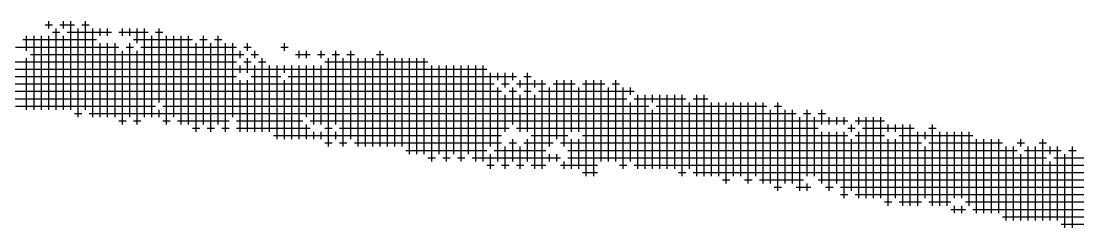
# Model space of a CAD drawing. Header units: feet. Extents: x 0 to 504600, y 0 to 356400.
# Drawn here: x 318799 to 319613, y 16131 to 16290 of the extents above; entities that cross this region are included whole.
import ezdxf

# ---------------------------------------------------------------- set-up
doc = ezdxf.new("R2010")
doc.units = ezdxf.units.FT
doc.header["$LTSCALE"] = 600
doc.header["$MEASUREMENT"] = 0
doc.layers.add('CX-COMM', color=3, linetype='CONTINUOUS')

msp = doc.modelspace()

# ---------------------------------------------------------------- linework, layer by layer
at = {"layer": 'CX-COMM'}
for p, q in [((318820.22, 16284.57, 14725.57), (318820.22, 16290.24, 14725.57)), ((318831.56, 16284.57, 14725.57), (318831.56, 16290.24, 14725.57)), ((318837.23, 16222.2, 14725.57), (318837.23, 16290.24, 14725.57)), ((318848.57, 16222.2, 14725.57), (318848.57, 16290.24, 14725.57)), ((318817.39, 16287.4, 14725.57), (318823.06, 16287.4, 14725.57)), ((318823.06, 16281.73, 14725.57), (318828.73, 16281.73, 14725.57)), ((318825.89, 16222.2, 14725.57), (318825.89, 16284.57, 14725.57)), ((318828.73, 16287.4, 14725.57), (318840.07, 16287.4, 14725.57)), ((318834.4, 16281.73, 14725.57), (318868.42, 16281.73, 14725.57)), ((318842.9, 16216.53, 14725.57), (318842.9, 16284.57, 14725.57)), ((318845.74, 16287.4, 14725.57), (318851.41, 16287.4, 14725.57)), ((318854.24, 16216.53, 14725.57), (318854.24, 16284.57, 14725.57)), ((318859.91, 16278.9, 14725.57), (318859.91, 16284.57, 14725.57)), ((318865.58, 16278.9, 14725.57), (318865.58, 16284.57, 14725.57)), ((318874.09, 16281.73, 14725.57), (318896.77, 16281.73, 14725.57)), ((318876.92, 16278.9, 14725.57), (318876.92, 16284.57, 14725.57)), ((318882.59, 16278.9, 14725.57), (318882.59, 16284.57, 14725.57)), ((318888.26, 16273.23, 14725.57), (318888.26, 16284.57, 14725.57)), ((318893.93, 16216.53, 14725.57), (318893.93, 16284.57, 14725.57)), ((318902.44, 16281.73, 14725.57), (318908.11, 16281.73, 14725.57)), ((318905.27, 16227.87, 14725.57), (318905.27, 16284.57, 14725.57)), ((318800.38, 16276.06, 14725.57), (318857.08, 16276.06, 14725.57)), ((318803.21, 16267.56, 14725.57), (318803.21, 16278.9, 14725.57)), ((318808.88, 16222.2, 14725.57), (318808.88, 16278.9, 14725.57)), ((318814.55, 16222.2, 14725.57), (318814.55, 16278.9, 14725.57)), ((318820.22, 16222.2, 14725.57), (318820.22, 16278.9, 14725.57)), ((318831.56, 16222.2, 14725.57), (318831.56, 16278.9, 14725.57)), ((318859.91, 16216.53, 14725.57), (318859.91, 16273.23, 14725.57)), ((318865.58, 16216.53, 14725.57), (318865.58, 16273.23, 14725.57)), ((318871.25, 16216.53, 14725.57), (318871.25, 16273.23, 14725.57)), ((318882.59, 16216.53, 14725.57), (318882.59, 16273.23, 14725.57)), ((318885.43, 16276.06, 14725.57), (318930.79, 16276.06, 14725.57)), ((318899.6, 16216.53, 14725.57), (318899.6, 16278.9, 14725.57)), ((318910.94, 16210.86, 14725.57), (318910.94, 16278.9, 14725.57)), ((318916.61, 16216.53, 14725.57), (318916.61, 16278.9, 14725.57)), ((318922.28, 16210.86, 14725.57), (318922.28, 16278.9, 14725.57)), ((318927.95, 16210.86, 14725.57), (318927.95, 16278.9, 14725.57)), ((318933.62, 16205.19, 14725.57), (318933.62, 16273.23, 14725.57)), ((318936.46, 16276.06, 14725.57), (318942.13, 16276.06, 14725.57)), ((318939.29, 16210.86, 14725.57), (318939.29, 16278.9, 14725.57)), ((318944.96, 16205.19, 14725.57), (318944.96, 16273.23, 14725.57)), ((318947.8, 16276.06, 14725.57), (318953.47, 16276.06, 14725.57)), ((318950.63, 16210.86, 14725.57), (318950.63, 16278.9, 14725.57)), ((318956.3, 16205.19, 14725.57), (318956.3, 16273.23, 14725.57)), ((318961.97, 16216.53, 14725.57), (318961.97, 16273.23, 14725.57)), ((318973.31, 16267.56, 14725.57), (318973.31, 16273.23, 14725.57)), ((319001.66, 16267.56, 14725.57), (319001.66, 16273.23, 14725.57)), ((318794.71, 16270.39, 14725.57), (318874.09, 16270.39, 14725.57)), ((318876.92, 16210.86, 14725.57), (318876.92, 16267.56, 14725.57)), ((318879.76, 16270.39, 14725.57), (318885.43, 16270.39, 14725.57)), ((318888.26, 16210.86, 14725.57), (318888.26, 16267.56, 14725.57)), ((318891.1, 16270.39, 14725.57), (318964.81, 16270.39, 14725.57)), ((318967.64, 16261.89, 14725.57), (318967.64, 16267.56, 14725.57)), ((318970.48, 16270.39, 14725.57), (318976.15, 16270.39, 14725.57)), ((318978.98, 16261.89, 14725.57), (318978.98, 16267.56, 14725.57)), ((318998.83, 16270.39, 14725.57), (319004.5, 16270.39, 14725.57)), ((319013, 16261.89, 14725.57), (319013, 16267.56, 14725.57)), ((319018.67, 16261.89, 14725.57), (319018.67, 16267.56, 14725.57)), ((319030.01, 16261.89, 14725.57), (319030.01, 16267.56, 14725.57)), ((319041.35, 16210.86, 14725.57), (319041.35, 16267.56, 14725.57)), ((319052.69, 16199.52, 14725.57), (319052.69, 16267.56, 14725.57)), ((319075.37, 16193.85, 14725.57), (319075.37, 16267.56, 14725.57)), ((318550.9, 16259.05, 14725.57), (318964.81, 16259.05, 14725.57)), ((318803.21, 16222.2, 14725.57), (318803.21, 16261.89, 14725.57)), ((318806.05, 16264.72, 14725.57), (318970.48, 16264.72, 14725.57)), ((318970.48, 16259.05, 14725.57), (318976.15, 16259.05, 14725.57)), ((318973.31, 16250.55, 14725.57), (318973.31, 16261.89, 14725.57)), ((318976.15, 16264.72, 14725.57), (318981.82, 16264.72, 14725.57)), ((318981.82, 16259.05, 14725.57), (318987.49, 16259.05, 14725.57)), ((318984.65, 16205.19, 14725.57), (318984.65, 16261.89, 14725.57)), ((319010.17, 16264.72, 14725.57), (319021.51, 16264.72, 14725.57)), ((319027.18, 16264.72, 14725.57), (319032.85, 16264.72, 14725.57)), ((319032.85, 16259.05, 14725.57), (319112.23, 16259.05, 14725.57)), ((319035.68, 16193.85, 14725.57), (319035.68, 16261.89, 14725.57)), ((319038.52, 16264.72, 14725.57), (319044.19, 16264.72, 14725.57)), ((319047.02, 16193.85, 14725.57), (319047.02, 16261.89, 14725.57)), ((319049.86, 16264.72, 14725.57), (319055.53, 16264.72, 14725.57)), ((319058.36, 16193.85, 14725.57), (319058.36, 16261.89, 14725.57)), ((319064.03, 16193.85, 14725.57), (319064.03, 16261.89, 14725.57)), ((319069.7, 16193.85, 14725.57), (319069.7, 16261.89, 14725.57)), ((319072.54, 16264.72, 14725.57), (319078.21, 16264.72, 14725.57)), ((319081.04, 16193.85, 14725.57), (319081.04, 16261.89, 14725.57)), ((319086.71, 16193.85, 14725.57), (319086.71, 16261.89, 14725.57)), ((319092.38, 16193.85, 14725.57), (319092.38, 16261.89, 14725.57)), ((319098.05, 16188.18, 14725.57), (319098.05, 16261.89, 14725.57)), ((319103.72, 16188.18, 14725.57), (319103.72, 16261.89, 14725.57)), ((319109.39, 16188.18, 14725.57), (319109.39, 16261.89, 14725.57)), ((318567.91, 16253.38, 14725.57), (319157.59, 16253.38, 14725.57)), ((318967.64, 16250.55, 14725.57), (318967.64, 16256.22, 14725.57)), ((318978.98, 16205.19, 14725.57), (318978.98, 16256.22, 14725.57)), ((318990.32, 16205.19, 14725.57), (318990.32, 16256.22, 14725.57)), ((318995.99, 16199.52, 14725.57), (318995.99, 16256.22, 14725.57)), ((319001.66, 16250.55, 14725.57), (319001.66, 16256.22, 14725.57)), ((319007.33, 16199.52, 14725.57), (319007.33, 16256.22, 14725.57)), ((319013, 16199.52, 14725.57), (319013, 16256.22, 14725.57)), ((319018.67, 16216.53, 14725.57), (319018.67, 16256.22, 14725.57)), ((319024.34, 16210.86, 14725.57), (319024.34, 16256.22, 14725.57)), ((319030.01, 16210.86, 14725.57), (319030.01, 16256.22, 14725.57)), ((319115.06, 16182.51, 14725.57), (319115.06, 16256.22, 14725.57)), ((319120.73, 16188.18, 14725.57), (319120.73, 16256.22, 14725.57)), ((319126.4, 16182.51, 14725.57), (319126.4, 16256.22, 14725.57)), ((319132.07, 16188.18, 14725.57), (319132.07, 16256.22, 14725.57)), ((319137.74, 16182.51, 14725.57), (319137.74, 16256.22, 14725.57)), ((319143.41, 16188.18, 14725.57), (319143.41, 16256.22, 14725.57)), ((319149.08, 16182.51, 14725.57), (319149.08, 16256.22, 14725.57)), ((319154.75, 16182.51, 14725.57), (319154.75, 16256.22, 14725.57)), ((319160.42, 16193.85, 14725.57), (319160.42, 16250.55, 14725.57)), ((319166.09, 16244.88, 14725.57), (319166.09, 16250.55, 14725.57)), ((319171.76, 16239.21, 14725.57), (319171.76, 16250.55, 14725.57)), ((319177.43, 16244.88, 14725.57), (319177.43, 16250.55, 14725.57)), ((319188.77, 16205.19, 14725.57), (319188.77, 16250.55, 14725.57)), ((318618.94, 16247.71, 14725.57), (318964.81, 16247.71, 14725.57)), ((318647.29, 16242.04, 14725.57), (319163.26, 16242.04, 14725.57)), ((318967.64, 16205.19, 14725.57), (318967.64, 16244.88, 14725.57)), ((318973.31, 16205.19, 14725.57), (318973.31, 16244.88, 14725.57)), ((318976.15, 16247.71, 14725.57), (318998.83, 16247.71, 14725.57)), ((319001.66, 16199.52, 14725.57), (319001.66, 16244.88, 14725.57)), ((319004.5, 16247.71, 14725.57), (319180.27, 16247.71, 14725.57)), ((319168.93, 16242.04, 14725.57), (319174.6, 16242.04, 14725.57)), ((319180.27, 16242.04, 14725.57), (319202.95, 16242.04, 14725.57)), ((319183.1, 16239.21, 14725.57), (319183.1, 16244.88, 14725.57)), ((319185.94, 16247.71, 14725.57), (319191.61, 16247.71, 14725.57)), ((319194.44, 16239.21, 14725.57), (319194.44, 16244.88, 14725.57)), ((319200.11, 16176.84, 14725.57), (319200.11, 16244.88, 14725.57)), ((319208.62, 16242.04, 14725.57), (319225.63, 16242.04, 14725.57)), ((319211.45, 16199.52, 14725.57), (319211.45, 16244.88, 14725.57)), ((319217.12, 16193.85, 14725.57), (319217.12, 16244.88, 14725.57)), ((319222.79, 16205.19, 14725.57), (319222.79, 16244.88, 14725.57)), ((319231.3, 16242.04, 14725.57), (319248.31, 16242.04, 14725.57)), ((319234.13, 16171.17, 14725.57), (319234.13, 16244.88, 14725.57)), ((319239.8, 16171.17, 14725.57), (319239.8, 16244.88, 14725.57)), ((319245.47, 16182.51, 14725.57), (319245.47, 16244.88, 14725.57)), ((319253.98, 16242.04, 14725.57), (319259.65, 16242.04, 14725.57)), ((319256.81, 16182.51, 14725.57), (319256.81, 16244.88, 14725.57)), ((318715.33, 16236.37, 14725.57), (319168.93, 16236.37, 14725.57)), ((319166.09, 16182.51, 14725.57), (319166.09, 16239.21, 14725.57)), ((319171.76, 16205.19, 14725.57), (319171.76, 16233.54, 14725.57)), ((319174.6, 16236.37, 14725.57), (319180.27, 16236.37, 14725.57)), ((319177.43, 16210.86, 14725.57), (319177.43, 16239.21, 14725.57)), ((319183.1, 16205.19, 14725.57), (319183.1, 16233.54, 14725.57)), ((319185.94, 16236.37, 14725.57), (319191.61, 16236.37, 14725.57)), ((319194.44, 16176.84, 14725.57), (319194.44, 16233.54, 14725.57)), ((319197.28, 16236.37, 14725.57), (319270.99, 16236.37, 14725.57)), ((319205.78, 16193.85, 14725.57), (319205.78, 16239.21, 14725.57)), ((319228.46, 16205.19, 14725.57), (319228.46, 16239.21, 14725.57)), ((319251.14, 16182.51, 14725.57), (319251.14, 16239.21, 14725.57)), ((319262.48, 16176.84, 14725.57), (319262.48, 16239.21, 14725.57)), ((319268.15, 16233.54, 14725.57), (319268.15, 16239.21, 14725.57)), ((319273.82, 16176.84, 14725.57), (319273.82, 16233.54, 14725.57)), ((319279.49, 16176.84, 14725.57), (319279.49, 16233.54, 14725.57)), ((319285.16, 16227.87, 14725.57), (319285.16, 16233.54, 14725.57)), ((319290.83, 16176.84, 14725.57), (319290.83, 16233.54, 14725.57)), ((319296.5, 16176.84, 14725.57), (319296.5, 16233.54, 14725.57)), ((319302.17, 16176.84, 14725.57), (319302.17, 16233.54, 14725.57)), ((319307.84, 16171.17, 14725.57), (319307.84, 16233.54, 14725.57)), ((319319.18, 16171.17, 14725.57), (319319.18, 16233.54, 14725.57)), ((319324.85, 16171.17, 14725.57), (319324.85, 16233.54, 14725.57)), ((318743.68, 16230.7, 14725.57), (319265.32, 16230.7, 14725.57)), ((318794.71, 16225.03, 14725.57), (318902.44, 16225.03, 14725.57)), ((318908.11, 16225.03, 14725.57), (319282.33, 16225.03, 14725.57)), ((319268.15, 16182.51, 14725.57), (319268.15, 16227.87, 14725.57)), ((319270.99, 16230.7, 14725.57), (319310.68, 16230.7, 14725.57)), ((319288, 16225.03, 14725.57), (319373.05, 16225.03, 14725.57)), ((319313.51, 16176.84, 14725.57), (319313.51, 16227.87, 14725.57)), ((319316.35, 16230.7, 14725.57), (319327.69, 16230.7, 14725.57)), ((319330.52, 16171.17, 14725.57), (319330.52, 16227.87, 14725.57)), ((319336.19, 16171.17, 14725.57), (319336.19, 16227.87, 14725.57)), ((319341.86, 16165.5, 14725.57), (319341.86, 16227.87, 14725.57)), ((319347.53, 16171.17, 14725.57), (319347.53, 16227.87, 14725.57)), ((319353.2, 16171.17, 14725.57), (319353.2, 16227.87, 14725.57)), ((319358.87, 16165.5, 14725.57), (319358.87, 16227.87, 14725.57)), ((319364.54, 16171.17, 14725.57), (319364.54, 16227.87, 14725.57)), ((319370.21, 16165.5, 14725.57), (319370.21, 16227.87, 14725.57)), ((319378.72, 16225.03, 14725.57), (319384.39, 16225.03, 14725.57)), ((319381.55, 16159.83, 14725.57), (319381.55, 16227.87, 14725.57)), ((318840.07, 16219.36, 14725.57), (318845.74, 16219.36, 14725.57)), ((318851.41, 16219.36, 14725.57), (319395.73, 16219.36, 14725.57)), ((318905.27, 16216.53, 14725.57), (318905.27, 16222.2, 14725.57)), ((319285.16, 16176.84, 14725.57), (319285.16, 16222.2, 14725.57)), ((319375.88, 16165.5, 14725.57), (319375.88, 16222.2, 14725.57)), ((319387.22, 16165.5, 14725.57), (319387.22, 16222.2, 14725.57)), ((319392.89, 16165.5, 14725.57), (319392.89, 16222.2, 14725.57)), ((319398.56, 16159.83, 14725.57), (319398.56, 16216.53, 14725.57)), ((319401.4, 16219.36, 14725.57), (319407.07, 16219.36, 14725.57)), ((319404.23, 16171.17, 14725.57), (319404.23, 16222.2, 14725.57)), ((319409.9, 16171.17, 14725.57), (319409.9, 16216.53, 14725.57)), ((319412.74, 16219.36, 14725.57), (319418.41, 16219.36, 14725.57)), ((319415.57, 16210.86, 14725.57), (319415.57, 16222.2, 14725.57)), ((319421.24, 16210.86, 14725.57), (319421.24, 16216.53, 14725.57)), ((319426.91, 16210.86, 14725.57), (319426.91, 16216.53, 14725.57)), ((319432.58, 16210.86, 14725.57), (319432.58, 16216.53, 14725.57)), ((319443.92, 16210.86, 14725.57), (319443.92, 16216.53, 14725.57)), ((319449.59, 16154.16, 14725.57), (319449.59, 16216.53, 14725.57)), ((319455.26, 16154.16, 14725.57), (319455.26, 16216.53, 14725.57)), ((319460.93, 16154.16, 14725.57), (319460.93, 16216.53, 14725.57)), ((318874.09, 16213.69, 14725.57), (318879.76, 16213.69, 14725.57)), ((318885.43, 16213.69, 14725.57), (318891.1, 16213.69, 14725.57)), ((318908.11, 16213.69, 14725.57), (318913.78, 16213.69, 14725.57)), ((318919.45, 16213.69, 14725.57), (318959.14, 16213.69, 14725.57)), ((318930.79, 16208.02, 14725.57), (318936.46, 16208.02, 14725.57)), ((318942.13, 16208.02, 14725.57), (318947.8, 16208.02, 14725.57)), ((318953.47, 16208.02, 14725.57), (318959.14, 16208.02, 14725.57)), ((318964.81, 16213.69, 14725.57), (319015.84, 16213.69, 14725.57)), ((318964.81, 16208.02, 14725.57), (319021.51, 16208.02, 14725.57)), ((319018.67, 16199.52, 14725.57), (319018.67, 16210.86, 14725.57)), ((319021.51, 16213.69, 14725.57), (319435.42, 16213.69, 14725.57)), ((319032.85, 16208.02, 14725.57), (319038.52, 16208.02, 14725.57)), ((319044.19, 16208.02, 14725.57), (319174.6, 16208.02, 14725.57)), ((319180.27, 16208.02, 14725.57), (319412.74, 16208.02, 14725.57)), ((319435.42, 16208.02, 14725.57), (319441.09, 16208.02, 14725.57)), ((319438.25, 16205.19, 14725.57), (319438.25, 16210.86, 14725.57)), ((319441.09, 16213.69, 14725.57), (319463.77, 16213.69, 14725.57)), ((319446.76, 16208.02, 14725.57), (319486.45, 16208.02, 14725.57)), ((319466.6, 16205.19, 14725.57), (319466.6, 16210.86, 14725.57)), ((319472.27, 16205.19, 14725.57), (319472.27, 16210.86, 14725.57)), ((319477.94, 16148.49, 14725.57), (319477.94, 16210.86, 14725.57)), ((319483.61, 16148.49, 14725.57), (319483.61, 16210.86, 14725.57)), ((319497.79, 16208.02, 14725.57), (319503.46, 16208.02, 14725.57)), ((319500.62, 16148.49, 14725.57), (319500.62, 16210.86, 14725.57)), ((318993.16, 16202.35, 14725.57), (319168.93, 16202.35, 14725.57)), ((319024.34, 16199.52, 14725.57), (319024.34, 16205.19, 14725.57)), ((319030.01, 16199.52, 14725.57), (319030.01, 16205.19, 14725.57)), ((319041.35, 16199.52, 14725.57), (319041.35, 16205.19, 14725.57)), ((319191.61, 16202.35, 14725.57), (319219.96, 16202.35, 14725.57)), ((319231.3, 16202.35, 14725.57), (319435.42, 16202.35, 14725.57)), ((319415.57, 16165.5, 14725.57), (319415.57, 16205.19, 14725.57)), ((319421.24, 16159.83, 14725.57), (319421.24, 16205.19, 14725.57)), ((319426.91, 16165.5, 14725.57), (319426.91, 16205.19, 14725.57)), ((319432.58, 16154.16, 14725.57), (319432.58, 16205.19, 14725.57)), ((319441.09, 16202.35, 14725.57), (319463.77, 16202.35, 14725.57)), ((319443.92, 16154.16, 14725.57), (319443.92, 16205.19, 14725.57)), ((319475.11, 16202.35, 14725.57), (319531.81, 16202.35, 14725.57)), ((319489.28, 16148.49, 14725.57), (319489.28, 16205.19, 14725.57)), ((319494.95, 16199.52, 14725.57), (319494.95, 16205.19, 14725.57)), ((319506.29, 16148.49, 14725.57), (319506.29, 16205.19, 14725.57)), ((319511.96, 16148.49, 14725.57), (319511.96, 16205.19, 14725.57)), ((319517.63, 16154.16, 14725.57), (319517.63, 16205.19, 14725.57)), ((319523.3, 16154.16, 14725.57), (319523.3, 16205.19, 14725.57)), ((319528.97, 16148.49, 14725.57), (319528.97, 16205.19, 14725.57)), ((319032.85, 16196.68, 14725.57), (319038.52, 16196.68, 14725.57)), ((319044.19, 16196.68, 14725.57), (319049.86, 16196.68, 14725.57)), ((319055.53, 16196.68, 14725.57), (319168.93, 16196.68, 14725.57)), ((319171.76, 16176.84, 14725.57), (319171.76, 16193.85, 14725.57)), ((319174.6, 16196.68, 14725.57), (319180.27, 16196.68, 14725.57)), ((319177.43, 16182.51, 14725.57), (319177.43, 16199.52, 14725.57)), ((319183.1, 16176.84, 14725.57), (319183.1, 16193.85, 14725.57)), ((319185.94, 16196.68, 14725.57), (319208.62, 16196.68, 14725.57)), ((319188.77, 16182.51, 14725.57), (319188.77, 16199.52, 14725.57)), ((319214.29, 16196.68, 14725.57), (319492.12, 16196.68, 14725.57)), ((319222.79, 16176.84, 14725.57), (319222.79, 16199.52, 14725.57)), ((319228.46, 16176.84, 14725.57), (319228.46, 16199.52, 14725.57)), ((319438.25, 16159.83, 14725.57), (319438.25, 16199.52, 14725.57)), ((319466.6, 16148.49, 14725.57), (319466.6, 16199.52, 14725.57)), ((319472.27, 16154.16, 14725.57), (319472.27, 16199.52, 14725.57)), ((319494.95, 16154.16, 14725.57), (319494.95, 16193.85, 14725.57)), ((319497.79, 16196.68, 14725.57), (319554.49, 16196.68, 14725.57)), ((319534.64, 16142.82, 14725.57), (319534.64, 16199.52, 14725.57)), ((319540.31, 16142.82, 14725.57), (319540.31, 16199.52, 14725.57)), ((319545.98, 16142.82, 14725.57), (319545.98, 16199.52, 14725.57)), ((319551.65, 16142.82, 14725.57), (319551.65, 16199.52, 14725.57)), ((319557.32, 16137.15, 14725.57), (319557.32, 16193.85, 14725.57)), ((319562.99, 16137.15, 14725.57), (319562.99, 16193.85, 14725.57)), ((319565.83, 16196.68, 14725.57), (319571.5, 16196.68, 14725.57)), ((319568.66, 16193.85, 14725.57), (319568.66, 16199.52, 14725.57)), ((319574.33, 16137.15, 14725.57), (319574.33, 16193.85, 14725.57)), ((319580, 16137.15, 14725.57), (319580, 16193.85, 14725.57)), ((319582.84, 16196.68, 14725.57), (319588.51, 16196.68, 14725.57)), ((319585.67, 16137.15, 14725.57), (319585.67, 16199.52, 14725.57)), ((319591.34, 16188.18, 14725.57), (319591.34, 16193.85, 14725.57)), ((319597.01, 16137.15, 14725.57), (319597.01, 16193.85, 14725.57)), ((319608.35, 16131.48, 14725.57), (319608.35, 16193.85, 14725.57)), ((319095.22, 16191.01, 14725.57), (319157.59, 16191.01, 14725.57)), ((319112.23, 16185.34, 14725.57), (319117.9, 16185.34, 14725.57)), ((319123.57, 16185.34, 14725.57), (319129.24, 16185.34, 14725.57)), ((319134.91, 16185.34, 14725.57), (319140.58, 16185.34, 14725.57)), ((319146.25, 16185.34, 14725.57), (319214.29, 16185.34, 14725.57)), ((319160.42, 16176.84, 14725.57), (319160.42, 16188.18, 14725.57)), ((319163.26, 16191.01, 14725.57), (319202.95, 16191.01, 14725.57)), ((319205.78, 16182.51, 14725.57), (319205.78, 16188.18, 14725.57)), ((319211.45, 16182.51, 14725.57), (319211.45, 16188.18, 14725.57)), ((319219.96, 16191.01, 14725.57), (319565.83, 16191.01, 14725.57)), ((319219.96, 16185.34, 14725.57), (319588.51, 16185.34, 14725.57)), ((319568.66, 16137.15, 14725.57), (319568.66, 16188.18, 14725.57)), ((319571.5, 16191.01, 14725.57), (319599.85, 16191.01, 14725.57)), ((319594.18, 16185.34, 14725.57), (319645.21, 16185.34, 14725.57)), ((319602.68, 16131.48, 14725.57), (319602.68, 16188.18, 14725.57)), ((319605.52, 16191.01, 14725.57), (319611.19, 16191.01, 14725.57)), ((319157.59, 16179.67, 14725.57), (319163.26, 16179.67, 14725.57)), ((319168.93, 16179.67, 14725.57), (319174.6, 16179.67, 14725.57)), ((319180.27, 16179.67, 14725.57), (319185.94, 16179.67, 14725.57)), ((319191.61, 16179.67, 14725.57), (319202.95, 16179.67, 14725.57)), ((319214.29, 16179.67, 14725.57), (319242.64, 16179.67, 14725.57)), ((319217.12, 16176.84, 14725.57), (319217.12, 16182.51, 14725.57)), ((319259.65, 16179.67, 14725.57), (319265.32, 16179.67, 14725.57)), ((319270.99, 16179.67, 14725.57), (319679.23, 16179.67, 14725.57)), ((319591.34, 16137.15, 14725.57), (319591.34, 16182.51, 14725.57)), ((319231.3, 16174, 14725.57), (319242.64, 16174, 14725.57)), ((319305.01, 16174, 14725.57), (319310.68, 16174, 14725.57)), ((319316.35, 16174, 14725.57), (319730.26, 16174, 14725.57)), ((319339.03, 16168.33, 14725.57), (319344.7, 16168.33, 14725.57)), ((319356.04, 16168.33, 14725.57), (319361.71, 16168.33, 14725.57)), ((319367.38, 16168.33, 14725.57), (319401.4, 16168.33, 14725.57)), ((319412.74, 16168.33, 14725.57), (319747.27, 16168.33, 14725.57)), ((319378.72, 16162.66, 14725.57), (319384.39, 16162.66, 14725.57)), ((319395.73, 16162.66, 14725.57), (319407.07, 16162.66, 14725.57)), ((319404.23, 16159.83, 14725.57), (319404.23, 16165.5, 14725.57)), ((319418.41, 16162.66, 14725.57), (319424.08, 16162.66, 14725.57)), ((319429.75, 16162.66, 14725.57), (319792.63, 16162.66, 14725.57)), ((319429.75, 16156.99, 14725.57), (319435.42, 16156.99, 14725.57)), ((319441.09, 16156.99, 14725.57), (319815.31, 16156.99, 14725.57)), ((319463.77, 16151.32, 14725.57), (319469.44, 16151.32, 14725.57)), ((319475.11, 16151.32, 14725.57), (319492.12, 16151.32, 14725.57)), ((319497.79, 16151.32, 14725.57), (319514.8, 16151.32, 14725.57)), ((319526.14, 16151.32, 14725.57), (319860.67, 16151.32, 14725.57)), ((319514.8, 16145.65, 14725.57), (319526.14, 16145.65, 14725.57)), ((319517.63, 16142.82, 14725.57), (319517.63, 16148.49, 14725.57)), ((319523.3, 16142.82, 14725.57), (319523.3, 16148.49, 14725.57)), ((319531.81, 16145.65, 14725.57), (319639.54, 16145.65, 14725.57)), ((319554.49, 16139.98, 14725.57), (319645.21, 16139.98, 14725.57)), ((319599.85, 16134.31, 14725.57), (319639.54, 16134.31, 14725.57))]:
    msp.add_line(p, q, dxfattribs=at)

doc.saveas('drawing.dxf')
